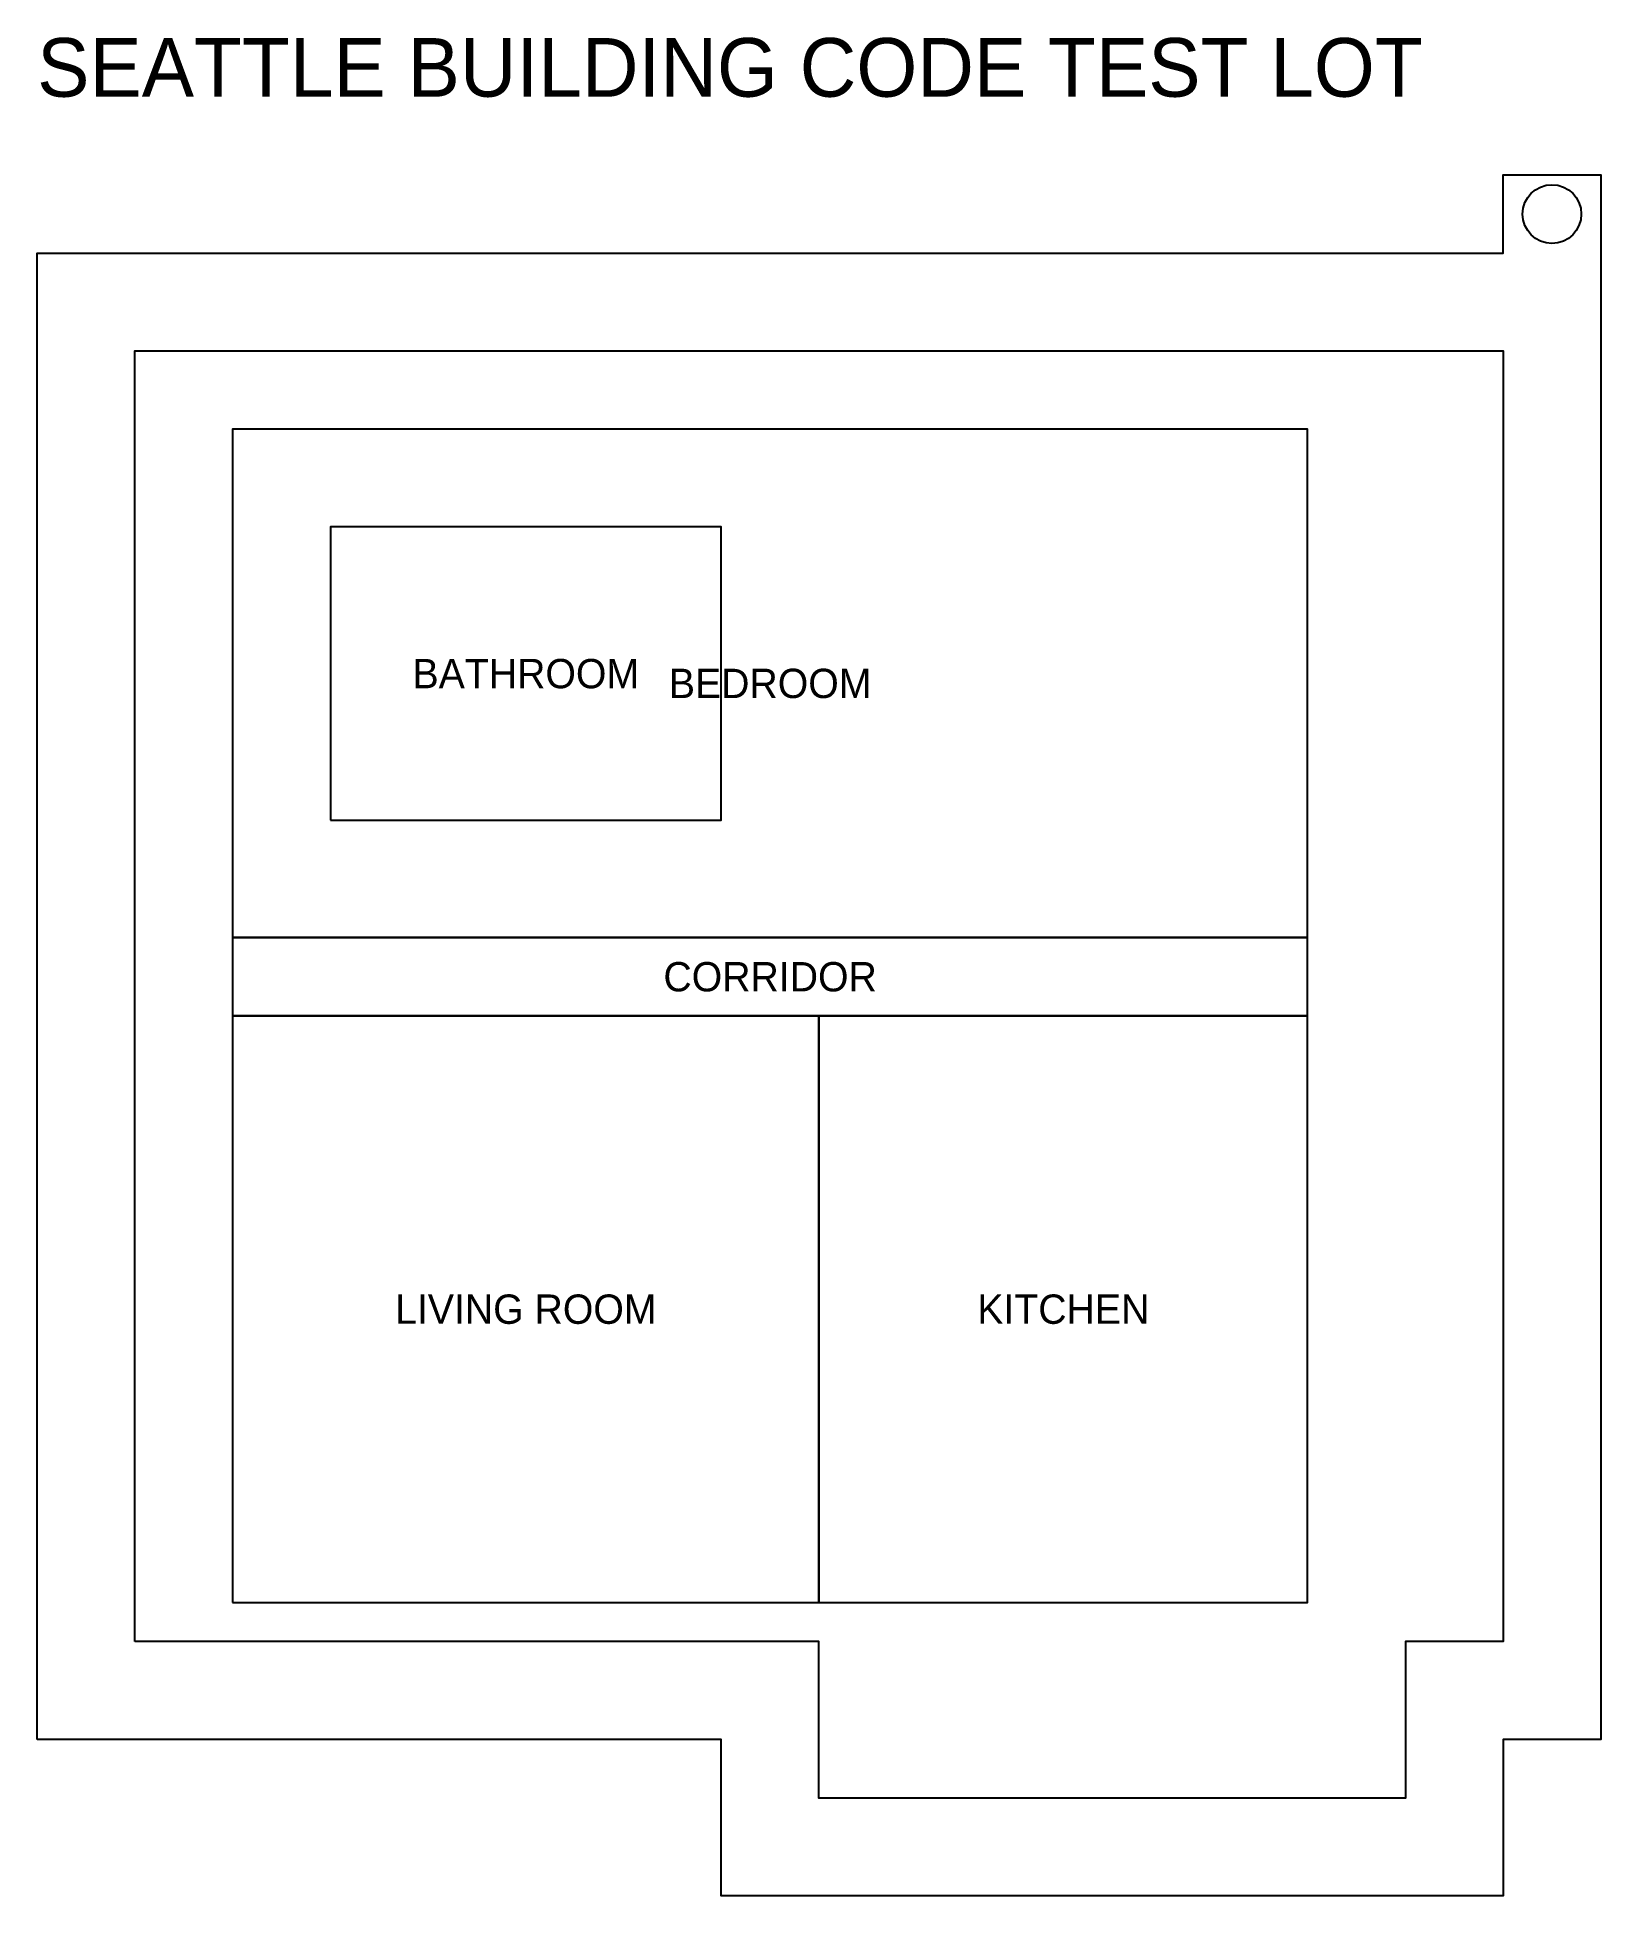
# Model space of a CAD drawing. Header units: metres. Extents: x 0 to 80, y 0 to 95.
import ezdxf
from ezdxf.enums import TextEntityAlignment as Align

# ---------------------------------------------------------------- set-up
doc = ezdxf.new("R2010")
doc.units = ezdxf.units.M
for name, color, linetype in [('ANNOTATIONS', 7, 'Continuous'), ('BUILDING_SETBACK', 3, 'Continuous'), ('LOT_BOUNDARY', 1, 'Continuous'), ('ROOMS', 6, 'Continuous'), ('SBC_DOOR', 2, 'Continuous'), ('SBC_HOUSE_FOOTPRINT', 4, 'Continuous'), ('TREES', 3, 'Continuous')]:
    doc.layers.add(name, color=color, linetype=linetype)

msp = doc.modelspace()

# ---------------------------------------------------------------- linework, layer by layer
at = {"layer": 'BUILDING_SETBACK'}
msp.add_lwpolyline([(5, 13), (5, 79), (75, 79), (75, 13), (70, 13), (70, 5), (40, 5), (40, 13)], close=True, dxfattribs=at)
at = {"layer": 'LOT_BOUNDARY'}
msp.add_lwpolyline([(0, 8), (0, 84), (75, 84), (75, 88), (80, 88), (80, 8), (75, 8), (75, 0), (35, 0), (35, 8)], close=True, dxfattribs=at)
at = {"layer": 'ROOMS'}
for points in [[(10, 49), (65, 49), (65, 75), (10, 75)], [(15, 55), (35, 55), (35, 70), (15, 70)], [(10, 45), (65, 45), (65, 49), (10, 49)], [(10, 15), (40, 15), (40, 45), (10, 45)], [(40, 15), (65, 15), (65, 45), (40, 45)]]:
    msp.add_lwpolyline(points, close=True, dxfattribs=at)
at = {"layer": 'SBC_DOOR'}
msp.add_line((20, 15), (30, 15), dxfattribs=at)
at = {"layer": 'SBC_HOUSE_FOOTPRINT'}
msp.add_lwpolyline([(10, 15), (65, 15), (65, 75), (10, 75)], close=True, dxfattribs=at)
at = {"layer": 'TREES'}
msp.add_circle((77.5, 86), 1.5, dxfattribs=at)

# ---------------------------------------------------------------- texts
at = {"layer": 'ANNOTATIONS'}
msp.add_text('SEATTLE BUILDING CODE TEST LOT', height=3, dxfattribs=at).set_placement((0, 92))
for s, p in [('BATHROOM', (25, 62.5)), ('BEDROOM', (37.5, 62)), ('CORRIDOR', (37.5, 47)), ('LIVING ROOM', (25, 30)), ('KITCHEN', (52.5, 30))]:
    msp.add_text(s, height=1.5, dxfattribs=at).set_placement(p, align=Align.MIDDLE_CENTER)

doc.saveas('drawing.dxf')
